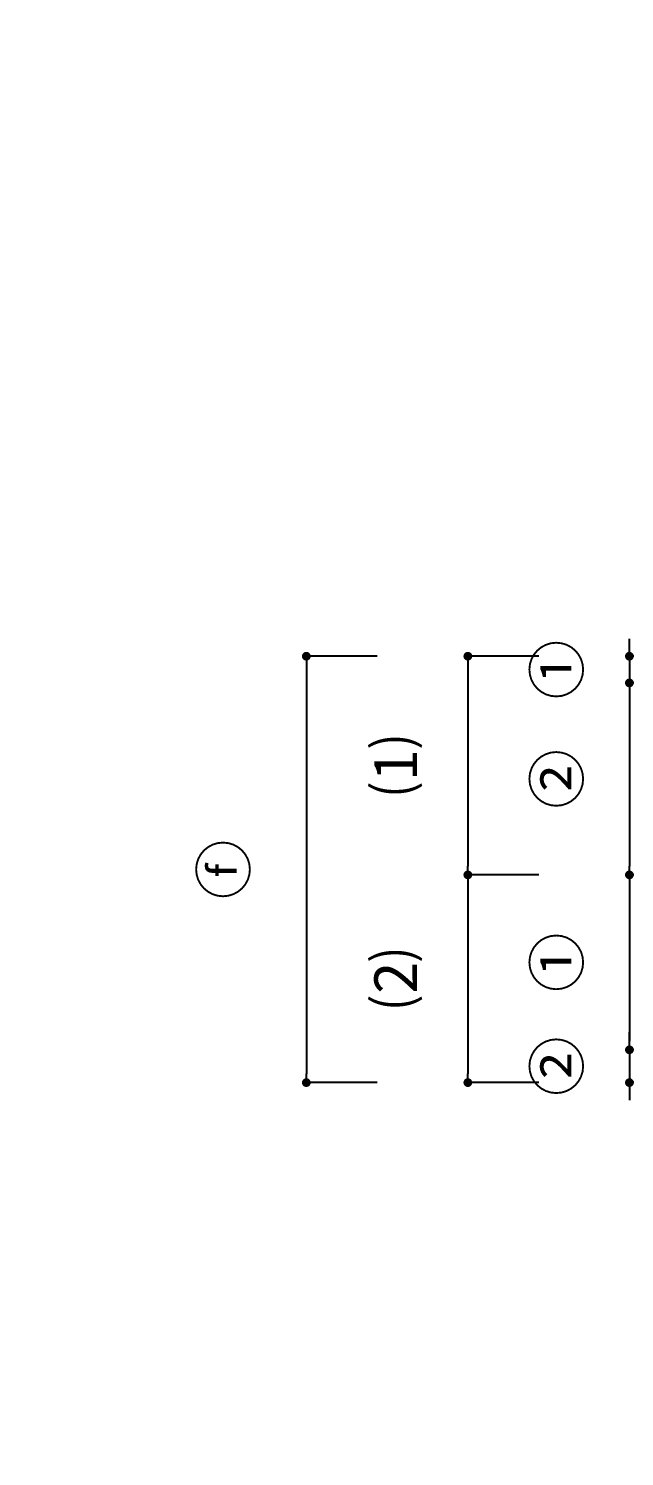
# Model space of a CAD drawing. Header units: millimetres. Extents: x -69382 to 174843, y -46375 to 101648.
# Drawn here: x -9866 to -8505, y -14505 to -11240 of the extents above; entities that cross this region are included whole.
import ezdxf

# ---------------------------------------------------------------- set-up
doc = ezdxf.new("R2010")
doc.units = ezdxf.units.MM
doc.header["$LTSCALE"] = 1000
doc.layers.add('-길작업', color=255, linetype='Continuous')
doc.layers.add('DIM1', color=1, linetype='Continuous')
doc.styles.add('WGTXT', font='DotumChe.ttf')
doc.dimstyles.new('DIM-01', dxfattribs={"dimscale": 100, "dimtxt": 3, "dimasz": 0.6, "dimexe": 0, "dimexo": 0, "dimgap": 1, "dimtad": 1, "dimdec": 0, "dimrnd": 0.001, "dimzin": 1, "dimdsep": 46, "dimlunit": 6, "dimtxsty": 'WGTXT', "dimblk": 'DOT', "dimcen": 0, "dimclrd": 1, "dimclre": 1, "dimclrt": 3, "dimadec": 4, "dimazin": 0, "dimtfac": 1, "dimtdec": 0, "dimtix": 1, "dimtmove": 2, "dimatfit": 3, "dimldrblk": 'DOT', "dimfxl": 1.5, "dimlwd": -1, "dimarcsym": 0})

# ---------------------------------------------------------------- blocks, each defined once
blk = doc.blocks.new('_Dot')
at = {"layer": 'DIM1'}
blk.add_line((0, 0), (-1, 0), dxfattribs=at)
at = {"layer": 'DIM1', "const_width": 0.5}
blk.add_lwpolyline([(-0.25, 0, 1), (0.25, 0, 1)], format="xyb", close=True, dxfattribs=at)
blk = doc.blocks.new('*D132')
at = {"color": 1, "linetype": 'ByBlock', "lineweight": -2, "transparency": 16777216}
for p, q in [((-8331.5, -12736.5), (-8493.6, -12736.5)), ((-8331.5, -13175.5), (-8493.6, -13175.5))]:
    blk.add_line(p, q, dxfattribs=at)
at = {"color": 1, "transparency": 16777216}
blk.add_line((-8493.6, -12756.5), (-8493.6, -13155.5), dxfattribs=at)
at = {"layer": 'Defpoints', "color": 0, "linetype": 'ByBlock', "transparency": 16777216}
for p in [(-8281.5, -12736.5), (-8493.6, -13175.5), (-8281.5, -13175.5)]:
    blk.add_point(p, dxfattribs=at)
at = {"color": 1, "linetype": 'ByBlock', "transparency": 16777216, "xscale": 20, "yscale": 20, "zscale": 20}
for p, rotation in [((-8493.6, -12736.5), 90), ((-8493.6, -13175.5), 270)]:
    blk.add_blockref('_Dot', p, dxfattribs=dict(at, rotation=rotation))
at = {"color": 3, "linetype": 'ByBlock', "transparency": 16777216, "insert": (-8653, -12956), "char_height": 100, "attachment_point": 5, "rotation": 90, "style": 'WGTXT'}
blk.add_mtext('②', dxfattribs=at)
blk = doc.blocks.new('*D133')
at = {"color": 1, "transparency": 16777216}
for p, q in [((-8493.6, -13555.5), (-8493.6, -13535.5)), ((-8493.6, -13575.5), (-8493.6, -13650.5)), ((-8493.6, -13670.5), (-8493.6, -13690.5))]:
    blk.add_line(p, q, dxfattribs=at)
at = {"color": 1, "linetype": 'ByBlock', "lineweight": -2, "transparency": 16777216}
for p, q in [((-8331.5, -13575.5), (-8493.6, -13575.5)), ((-8331.5, -13650.5), (-8493.6, -13650.5))]:
    blk.add_line(p, q, dxfattribs=at)
at = {"layer": 'Defpoints', "color": 0, "linetype": 'ByBlock', "transparency": 16777216}
for p in [(-8281.5, -13575.5), (-8493.6, -13650.5), (-8281.5, -13650.5)]:
    blk.add_point(p, dxfattribs=at)
at = {"color": 1, "linetype": 'ByBlock', "transparency": 16777216, "xscale": 20, "yscale": 20, "zscale": 20}
for p, rotation in [((-8493.6, -13575.5), 270), ((-8493.6, -13650.5), 90)]:
    blk.add_blockref('_Dot', p, dxfattribs=dict(at, rotation=rotation))
at = {"color": 3, "linetype": 'ByBlock', "transparency": 16777216, "insert": (-8653, -13613), "char_height": 100, "attachment_point": 5, "rotation": 90, "style": 'WGTXT'}
blk.add_mtext('②', dxfattribs=at)
blk = doc.blocks.new('*D134')
at = {"color": 1, "linetype": 'ByBlock', "lineweight": -2, "transparency": 16777216}
for p, q in [((-8700.5, -12675.5), (-8862.7, -12675.5)), ((-8700.5, -13175.5), (-8862.7, -13175.5))]:
    blk.add_line(p, q, dxfattribs=at)
at = {"color": 1, "transparency": 16777216}
blk.add_line((-8862.7, -12695.5), (-8862.7, -13155.5), dxfattribs=at)
at = {"layer": 'Defpoints', "color": 0, "linetype": 'ByBlock', "transparency": 16777216}
for p in [(-8650.5, -12675.5), (-8862.7, -13175.5), (-8650.5, -13175.5)]:
    blk.add_point(p, dxfattribs=at)
at = {"color": 1, "linetype": 'ByBlock', "transparency": 16777216, "xscale": 20, "yscale": 20, "zscale": 20}
for p, rotation in [((-8862.7, -12675.5), 90), ((-8862.7, -13175.5), 270)]:
    blk.add_blockref('_Dot', p, dxfattribs=dict(at, rotation=rotation))
at = {"color": 3, "linetype": 'ByBlock', "transparency": 16777216, "insert": (-9022, -12925.5), "char_height": 100, "attachment_point": 5, "rotation": 90, "style": 'WGTXT'}
blk.add_mtext('⑴', dxfattribs=at)
blk = doc.blocks.new('*D135')
at = {"color": 1, "transparency": 16777216}
for p, q in [((-8493.6, -12655.5), (-8493.6, -12635.5)), ((-8493.6, -12675.5), (-8493.6, -12736.5)), ((-8493.6, -12756.5), (-8493.6, -12776.5))]:
    blk.add_line(p, q, dxfattribs=at)
at = {"color": 1, "linetype": 'ByBlock', "lineweight": -2, "transparency": 16777216}
for p, q in [((-8331.5, -12675.5), (-8493.6, -12675.5)), ((-8331.5, -12736.5), (-8493.6, -12736.5))]:
    blk.add_line(p, q, dxfattribs=at)
at = {"layer": 'Defpoints', "color": 0, "linetype": 'ByBlock', "transparency": 16777216}
for p in [(-8281.5, -12675.5), (-8493.6, -12736.5), (-8281.5, -12736.5)]:
    blk.add_point(p, dxfattribs=at)
at = {"color": 1, "linetype": 'ByBlock', "transparency": 16777216, "xscale": 20, "yscale": 20, "zscale": 20}
for p, rotation in [((-8493.6, -12675.5), 270), ((-8493.6, -12736.5), 90)]:
    blk.add_blockref('_Dot', p, dxfattribs=dict(at, rotation=rotation))
at = {"color": 3, "linetype": 'ByBlock', "transparency": 16777216, "insert": (-8653, -12706), "char_height": 100, "attachment_point": 5, "rotation": 90, "style": 'WGTXT'}
blk.add_mtext('①', dxfattribs=at)
blk = doc.blocks.new('*D136')
at = {"color": 1, "linetype": 'ByBlock', "lineweight": -2, "transparency": 16777216}
for p, q in [((-8700.5, -13175.5), (-8862.7, -13175.5)), ((-8700.5, -13650.5), (-8862.7, -13650.5))]:
    blk.add_line(p, q, dxfattribs=at)
at = {"color": 1, "transparency": 16777216}
blk.add_line((-8862.7, -13195.5), (-8862.7, -13630.5), dxfattribs=at)
at = {"layer": 'Defpoints', "color": 0, "linetype": 'ByBlock', "transparency": 16777216}
for p in [(-8650.5, -13175.5), (-8862.7, -13650.5), (-8650.5, -13650.5)]:
    blk.add_point(p, dxfattribs=at)
at = {"color": 1, "linetype": 'ByBlock', "transparency": 16777216, "xscale": 20, "yscale": 20, "zscale": 20}
for p, rotation in [((-8862.7, -13175.5), 90), ((-8862.7, -13650.5), 270)]:
    blk.add_blockref('_Dot', p, dxfattribs=dict(at, rotation=rotation))
at = {"color": 3, "linetype": 'ByBlock', "transparency": 16777216, "insert": (-9022, -13413), "char_height": 100, "attachment_point": 5, "rotation": 90, "style": 'WGTXT'}
blk.add_mtext('⑵', dxfattribs=at)
blk = doc.blocks.new('*D137')
at = {"color": 1, "linetype": 'ByBlock', "lineweight": -2, "transparency": 16777216}
for p, q in [((-8331.5, -13175.5), (-8493.6, -13175.5)), ((-8331.5, -13575.5), (-8493.6, -13575.5))]:
    blk.add_line(p, q, dxfattribs=at)
at = {"color": 1, "transparency": 16777216}
blk.add_line((-8493.6, -13195.5), (-8493.6, -13555.5), dxfattribs=at)
at = {"layer": 'Defpoints', "color": 0, "linetype": 'ByBlock', "transparency": 16777216}
for p in [(-8281.5, -13175.5), (-8493.6, -13575.5), (-8281.5, -13575.5)]:
    blk.add_point(p, dxfattribs=at)
at = {"color": 1, "linetype": 'ByBlock', "transparency": 16777216, "xscale": 20, "yscale": 20, "zscale": 20}
for p, rotation in [((-8493.6, -13175.5), 90), ((-8493.6, -13575.5), 270)]:
    blk.add_blockref('_Dot', p, dxfattribs=dict(at, rotation=rotation))
at = {"color": 3, "linetype": 'ByBlock', "transparency": 16777216, "insert": (-8653, -13375.5), "char_height": 100, "attachment_point": 5, "rotation": 90, "style": 'WGTXT'}
blk.add_mtext('①', dxfattribs=at)
blk = doc.blocks.new('*D138')
at = {"color": 1, "linetype": 'ByBlock', "lineweight": -2, "transparency": 16777216}
for p, q in [((-9069.5, -12675.5), (-9231.7, -12675.5)), ((-9069.5, -13650.5), (-9231.7, -13650.5))]:
    blk.add_line(p, q, dxfattribs=at)
at = {"color": 1, "transparency": 16777216}
blk.add_line((-9231.7, -12695.5), (-9231.7, -13630.5), dxfattribs=at)
at = {"layer": 'Defpoints', "color": 0, "linetype": 'ByBlock', "transparency": 16777216}
for p in [(-9019.5, -12675.5), (-9231.7, -13650.5), (-9019.5, -13650.5)]:
    blk.add_point(p, dxfattribs=at)
at = {"color": 1, "linetype": 'ByBlock', "transparency": 16777216, "xscale": 20, "yscale": 20, "zscale": 20}
for p, rotation in [((-9231.7, -12675.5), 90), ((-9231.7, -13650.5), 270)]:
    blk.add_blockref('_Dot', p, dxfattribs=dict(at, rotation=rotation))
at = {"color": 3, "linetype": 'ByBlock', "transparency": 16777216, "insert": (-9414.4, -13163), "char_height": 100, "attachment_point": 5, "rotation": 90, "style": 'WGTXT'}
blk.add_mtext('ⓕ', dxfattribs=at)

msp = doc.modelspace()

# ---------------------------------------------------------------- linework, layer by layer
at = {"layer": '-길작업', "color": 3}
msp.add_circle((-9678.4377, -11973.8844), 4974.5842, dxfattribs=at)

# ---------------------------------------------------------------- dimensions: what is measured, and where the dimension line sits
at = {"linetype": 'ByBlock'}
for base, p1, p2, text, picture, middle in [((-8493.6264, -12736.4655), (-8281.481, -12675.4655), (-8281.481, -12736.4655), '①', '*D135', (-8653.0083, -12705.9655)), ((-9231.6842, -13650.4655), (-9019.5388, -12675.4655), (-9019.5388, -13650.4655), 'ⓕ', '*D138', (-9414.3696, -13162.9655)), ((-8862.6553, -13175.4655), (-8650.5099, -12675.4655), (-8650.5099, -13175.4655), '⑴', '*D134', (-9022.0373, -12925.4655)), ((-8493.6264, -13175.4655), (-8281.481, -12736.4655), (-8281.481, -13175.4655), '②', '*D132', (-8653.0083, -12955.9655)), ((-8862.6553, -13650.4655), (-8650.5099, -13175.4655), (-8650.5099, -13650.4655), '⑵', '*D136', (-9022.0373, -13412.9655)), ((-8493.6264, -13575.4655), (-8281.481, -13175.4655), (-8281.481, -13575.4655), '①', '*D137', (-8653.0083, -13375.4655)), ((-8493.6264, -13650.4655), (-8281.481, -13575.4655), (-8281.481, -13650.4655), '②', '*D133', (-8653.0083, -13612.9655))]:
    dim = msp.add_linear_dim(base=base, p1=p1, p2=p2, angle=90, text=text, dimstyle='DIM-01', override={"dimtxt": 1, "dimasz": 0.2, "dimexo": 0.5, "dimfxl": 1.25}, dxfattribs=at)
    dim.commit()
    dim.dimension.update_dxf_attribs({"geometry": picture, "text_midpoint": middle, "dimtype": 160})

doc.saveas('drawing.dxf')
